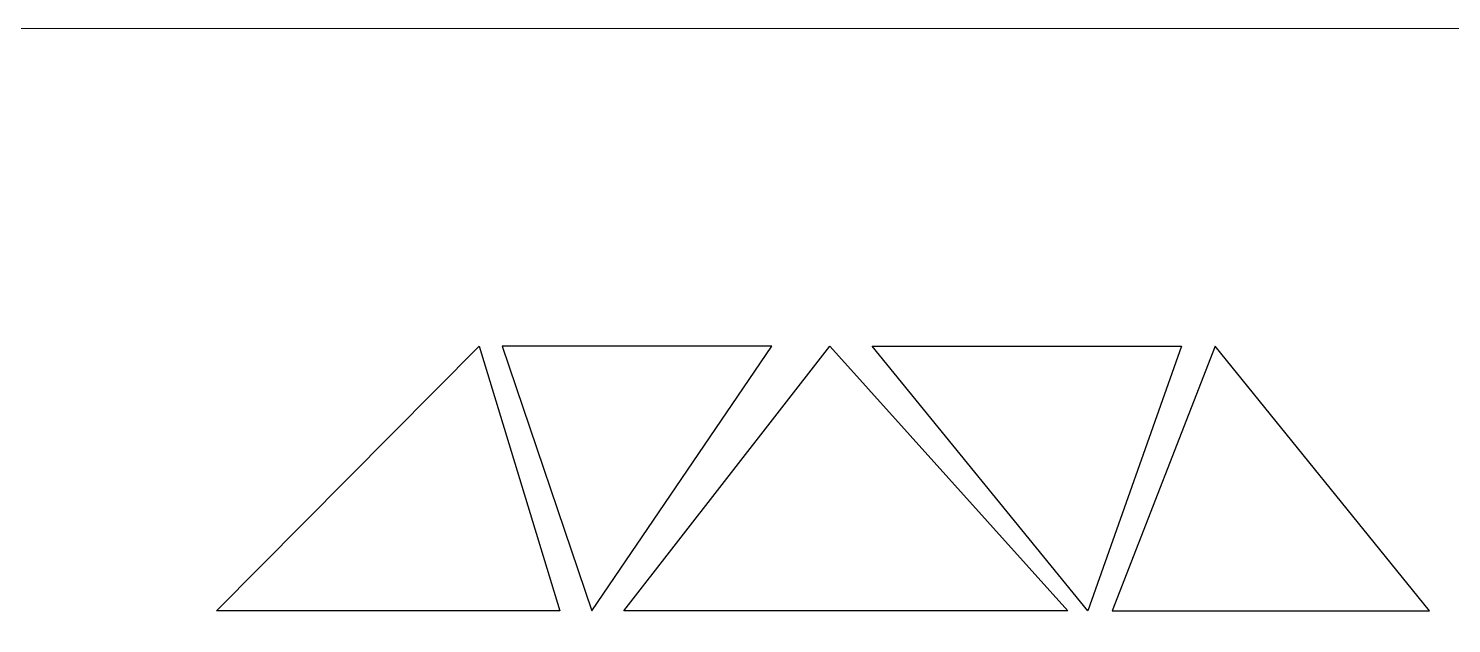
# Model space of a CAD drawing. Header units: millimetres. Extents: x -98 to 20, y -25 to 25.
# Drawn here: x -3.83 to 2.98, y 16.91 to 19.76 of the extents above; entities that cross this region are included whole.
import ezdxf

# ---------------------------------------------------------------- set-up
doc = ezdxf.new("R2010")
doc.units = ezdxf.units.MM
doc.header["$MEASUREMENT"] = 0
doc.layers.add('Layer 1', color=7, linetype='Continuous')

msp = doc.modelspace()

# ---------------------------------------------------------------- linework, layer by layer
at = {"layer": 'Layer 1', "color": 250, "lineweight": 18}
msp.add_open_spline([(-16.8224, 19.7584), (-16.8224, 19.7584), (16.9776, 19.7584), (16.9776, 19.7584), (18.6299, 19.7584), (19.9776, 18.4107), (19.9776, 16.7584), (19.9776, 16.7584), (19.9776, -17.0416), (19.9776, -17.0416), (19.9776, -18.6939), (18.6299, -20.0416), (16.9776, -20.0416), (16.9776, -20.0416), (-16.8224, -20.0416), (-16.8224, -20.0416), (-18.4747, -20.0416), (-19.8224, -18.6939), (-19.8224, -17.0416), (-19.8224, -17.0416), (-19.8224, 16.7584), (-19.8224, 16.7584), (-19.8224, 18.4107), (-18.4747, 19.7584), (-16.8224, 19.7584)], degree=3, knots=[0, 0, 0, 0, 0.125, 0.125, 0.125, 0.25, 0.25, 0.25, 0.375, 0.375, 0.375, 0.5, 0.5, 0.5, 0.625, 0.625, 0.625, 0.75, 0.75, 0.75, 0.875, 0.875, 0.875, 1, 1, 1, 1], dxfattribs=at)
at = {"layer": 'Layer 1', "color": 240}
for points in [[(-2.9318, 16.9737), (-2.9318, 16.9737), (-1.2893, 16.9737), (-1.2893, 16.9737), (-1.2893, 16.9737), (-1.6756, 18.2384), (-1.6756, 18.2384), (-1.6756, 18.2384), (-2.9318, 16.9737), (-2.9318, 16.9737)], [(-1.5649, 18.2385), (-1.5649, 18.2385), (-0.2757, 18.2385), (-0.2757, 18.2385), (-0.2757, 18.2385), (-1.1358, 16.9738), (-1.1358, 16.9738), (-1.1358, 16.9738), (-1.5649, 18.2385), (-1.5649, 18.2385)], [(-0.984, 16.9737), (-0.984, 16.9737), (1.1411, 16.9737), (1.1411, 16.9737), (1.1411, 16.9737), (0.0024, 18.2384), (0.0024, 18.2384), (0.0024, 18.2384), (-0.984, 16.9737), (-0.984, 16.9737)], [(1.6842, 18.2385), (1.6842, 18.2385), (0.2052, 18.2385), (0.2052, 18.2385), (0.2052, 18.2385), (1.2364, 16.9738), (1.2364, 16.9738), (1.2364, 16.9738), (1.6842, 18.2385), (1.6842, 18.2385)], [(2.8714, 16.9737), (2.8714, 16.9737), (1.3526, 16.9737), (1.3526, 16.9737), (1.3526, 16.9737), (1.8463, 18.2384), (1.8463, 18.2384), (1.8463, 18.2384), (2.8714, 16.9737), (2.8714, 16.9737)]]:
    msp.add_open_spline(points, degree=3, knots=[0, 0, 0, 0, 0.333333, 0.333333, 0.333333, 0.666667, 0.666667, 0.666667, 1, 1, 1, 1], dxfattribs=at)

doc.saveas('drawing.dxf')
